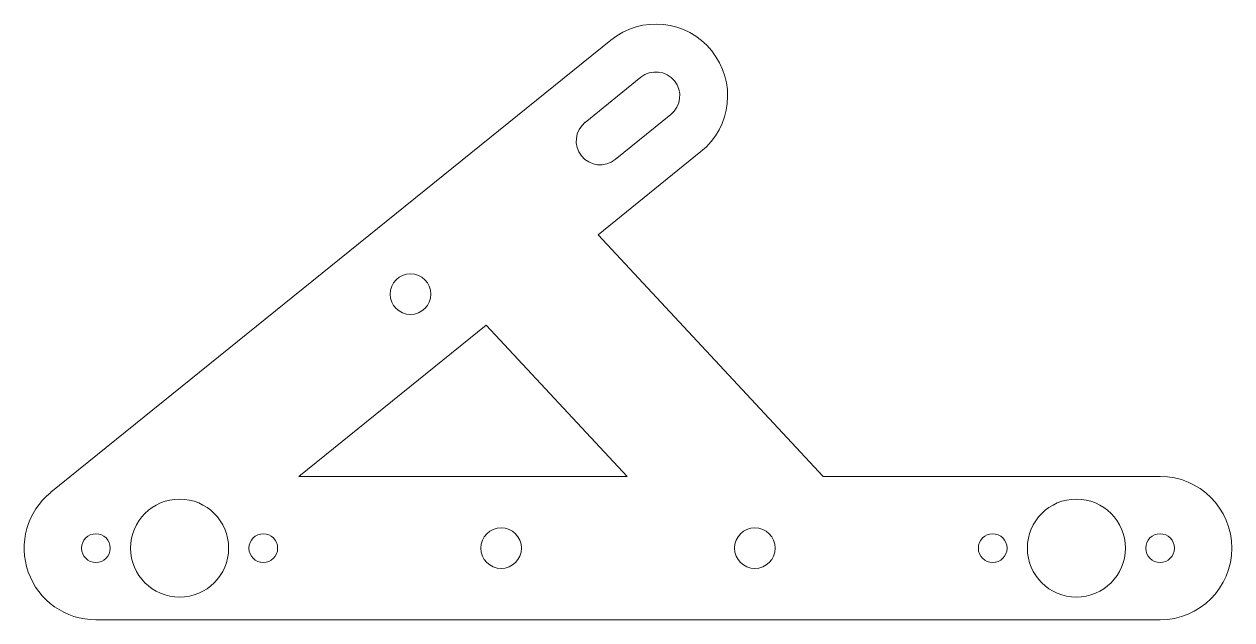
# Model space of a CAD drawing. Header units: millimetres. Extents: x -50 to 50, y -6 to 44.
import ezdxf

# ---------------------------------------------------------------- set-up
doc = ezdxf.new("R2010")
doc.units = ezdxf.units.MM

msp = doc.modelspace()

# ---------------------------------------------------------------- linework, layer by layer
at = {"color": 7, "linetype": 'Continuous', "lineweight": 15}
for p, q in [((-48.27, 4.67), (-1.44, 42.5)), ((1.08, 39.39), (-3.59, 35.62)), ((3.59, 36.28), (-1.08, 32.51)), ((-2.49, 26.22), (6.1, 33.17)), ((-2.49, 26.22), (16.32, 6)), ((-27.53, 6), (-11.85, 18.66)), ((-11.85, 18.66), (-0.07, 6)), ((-27.53, 6), (-0.07, 6)), ((16.32, 6), (44.5, 6)), ((-44.5, -6), (44.5, -6))]:
    msp.add_line(p, q, dxfattribs=at)
for centre, radius in [((-18.19, 21.25), 1.7), ((-37.5, 0), 4.1), ((37.5, 0), 4.1), ((-44.5, 0), 1.2), ((-30.5, 0), 1.2), ((-10.61, 0), 1.7), ((10.61, 0), 1.7), ((30.5, 0), 1.2), ((44.5, 0), 1.2)]:
    msp.add_circle(centre, radius, dxfattribs=at)
for centre, radius, start, end in [((2.33, 37.84), 6, 308.9352, 128.9352), ((2.33, 37.84), 2, 308.9352, 128.9352), ((-2.33, 34.07), 2, 128.9352, 308.9352), ((44.5, 0), 6, 270, 90), ((-44.5, 0), 6, 128.9352, 270)]:
    msp.add_arc(centre, radius, start, end, dxfattribs=at)

doc.saveas('drawing.dxf')
